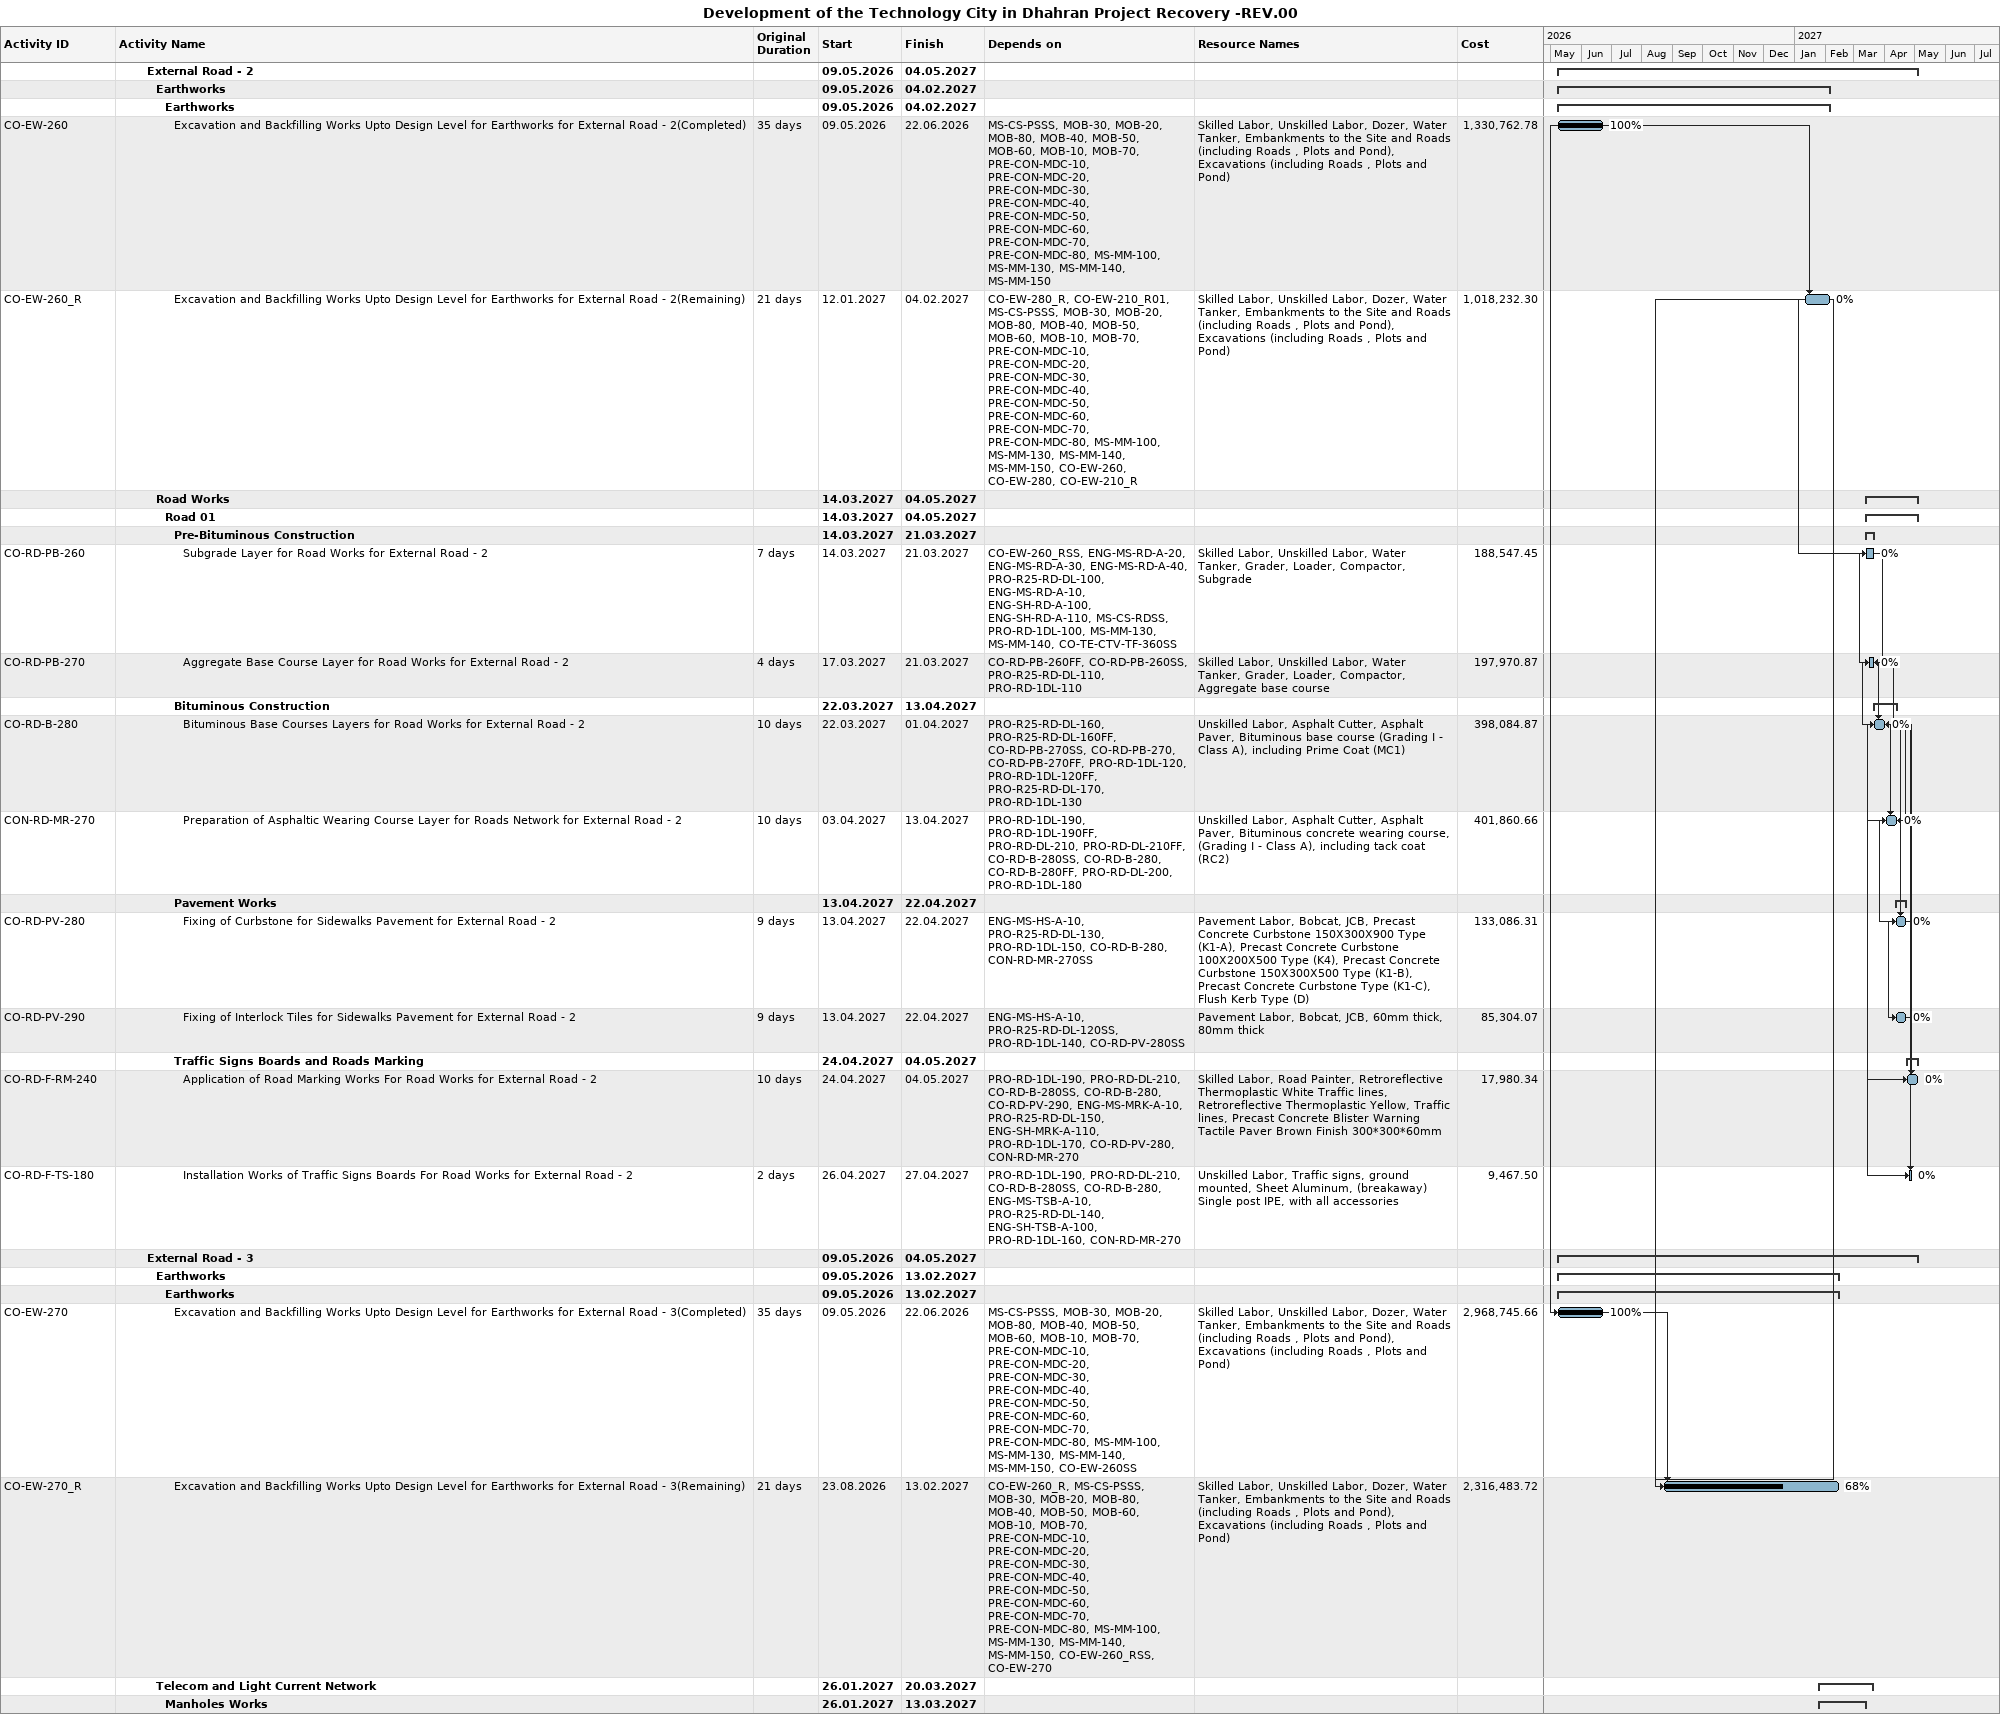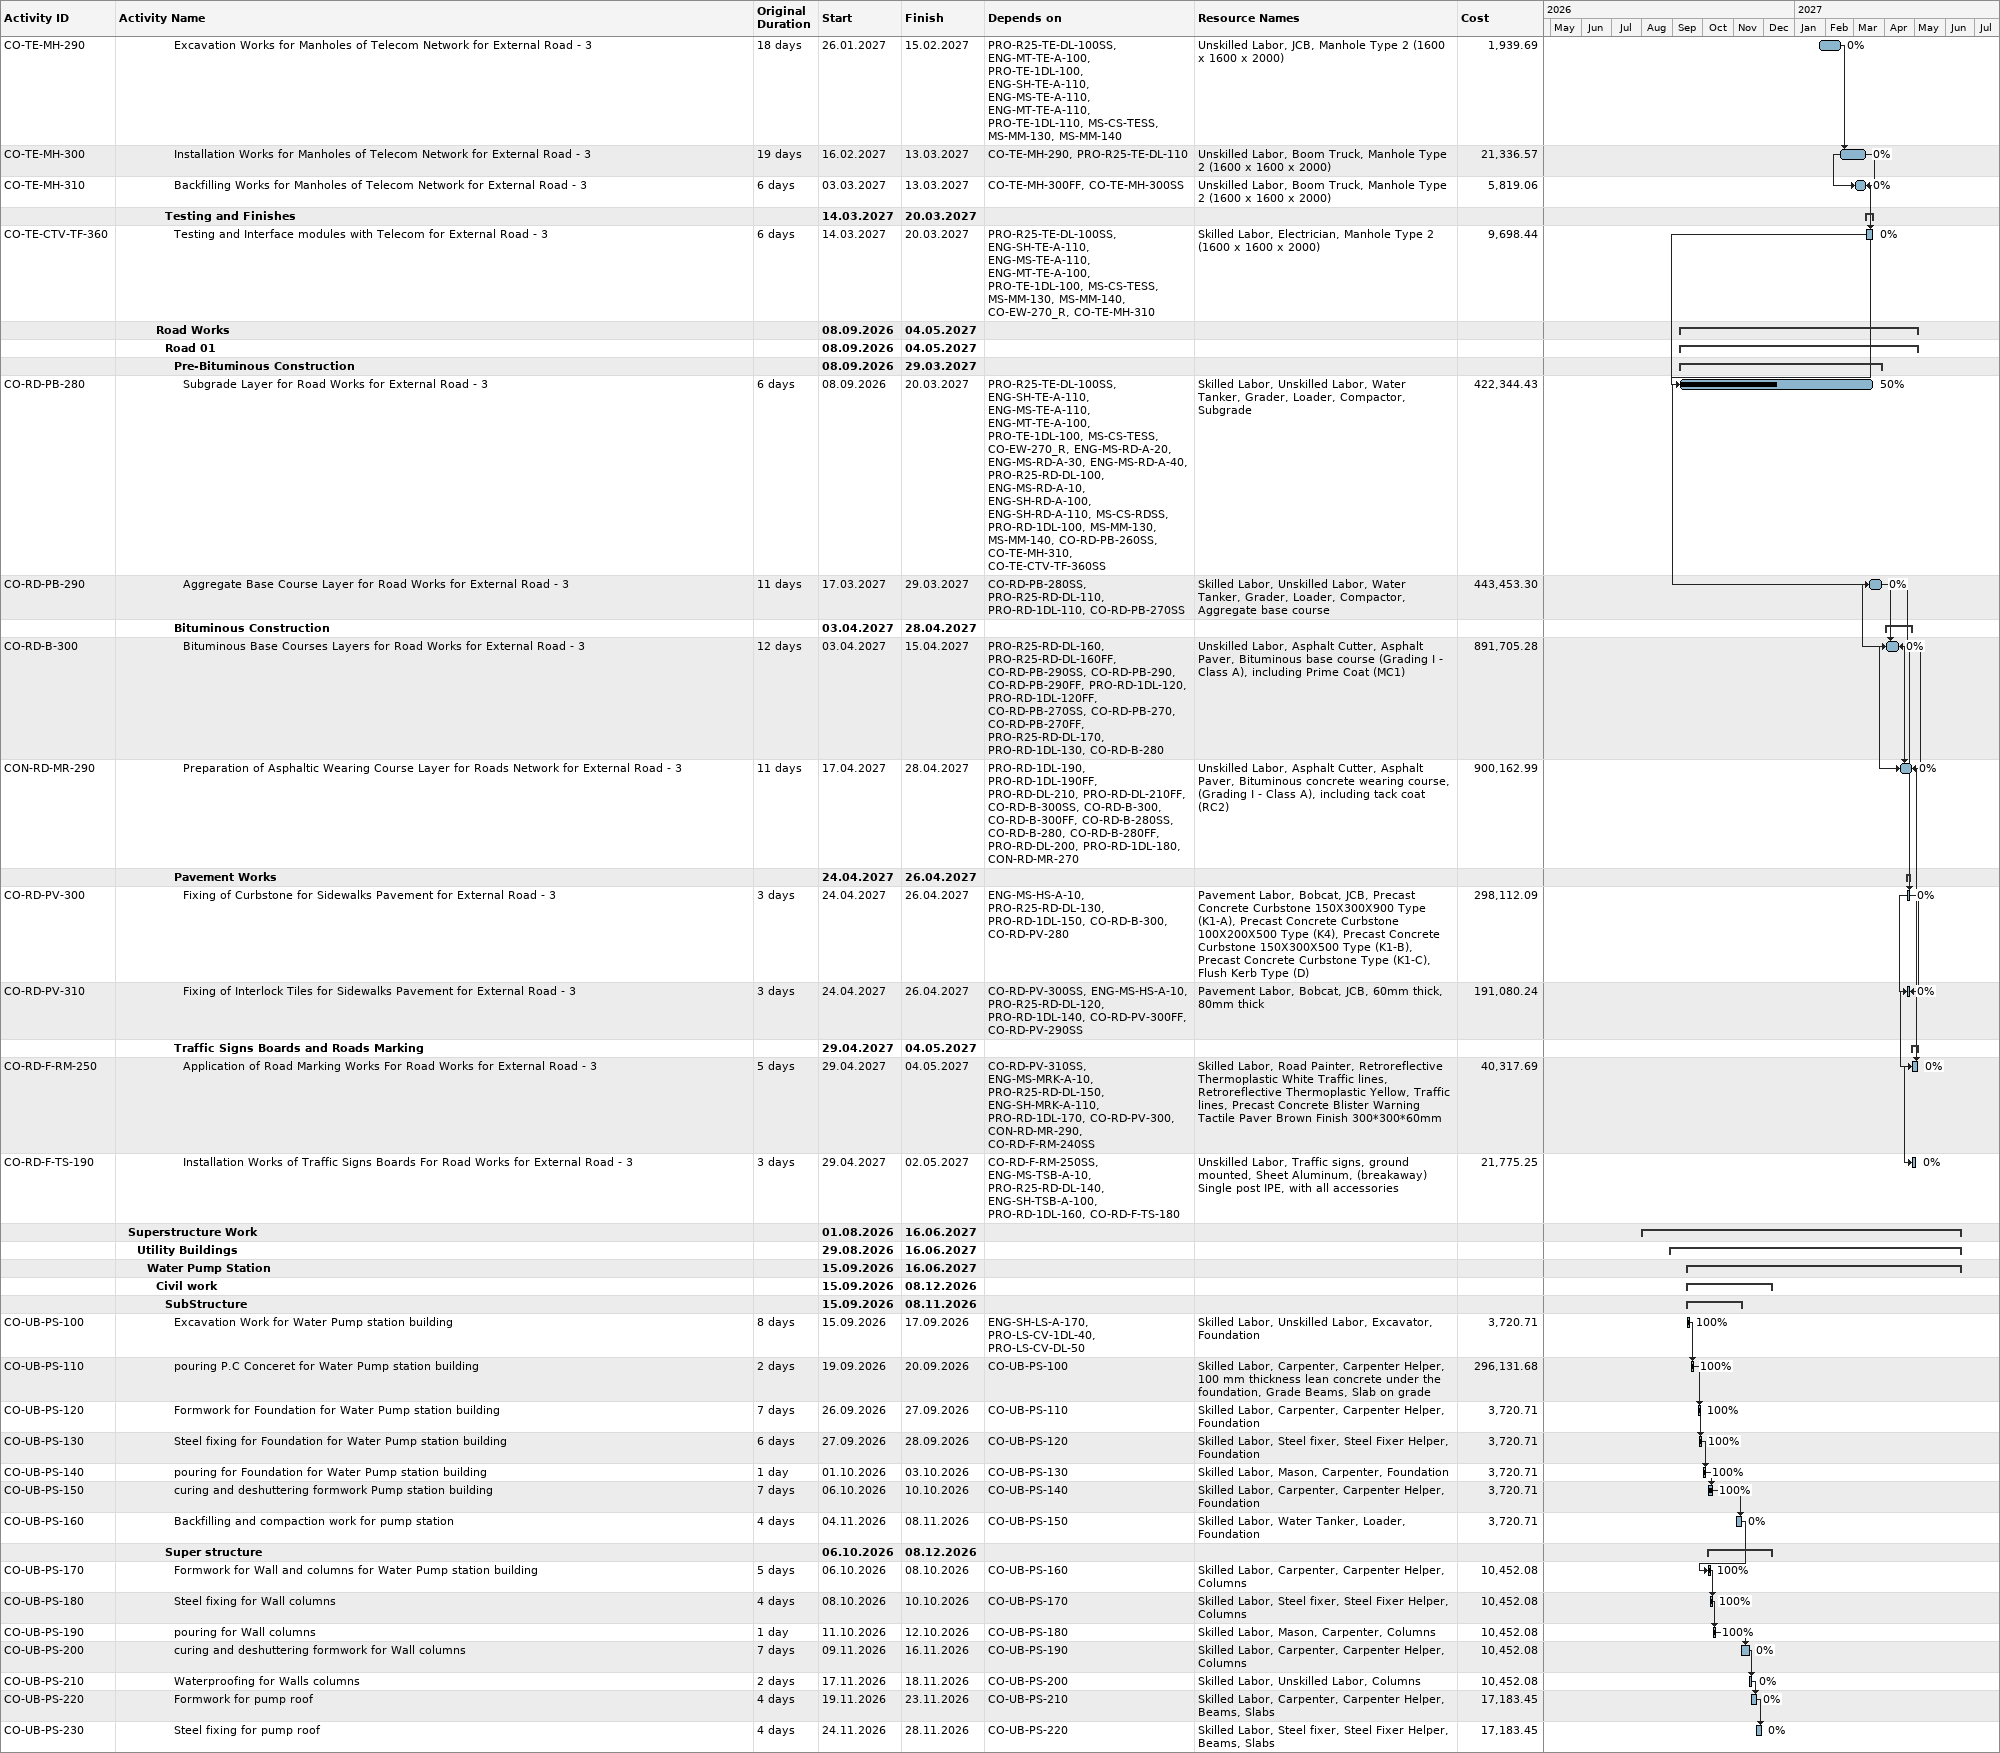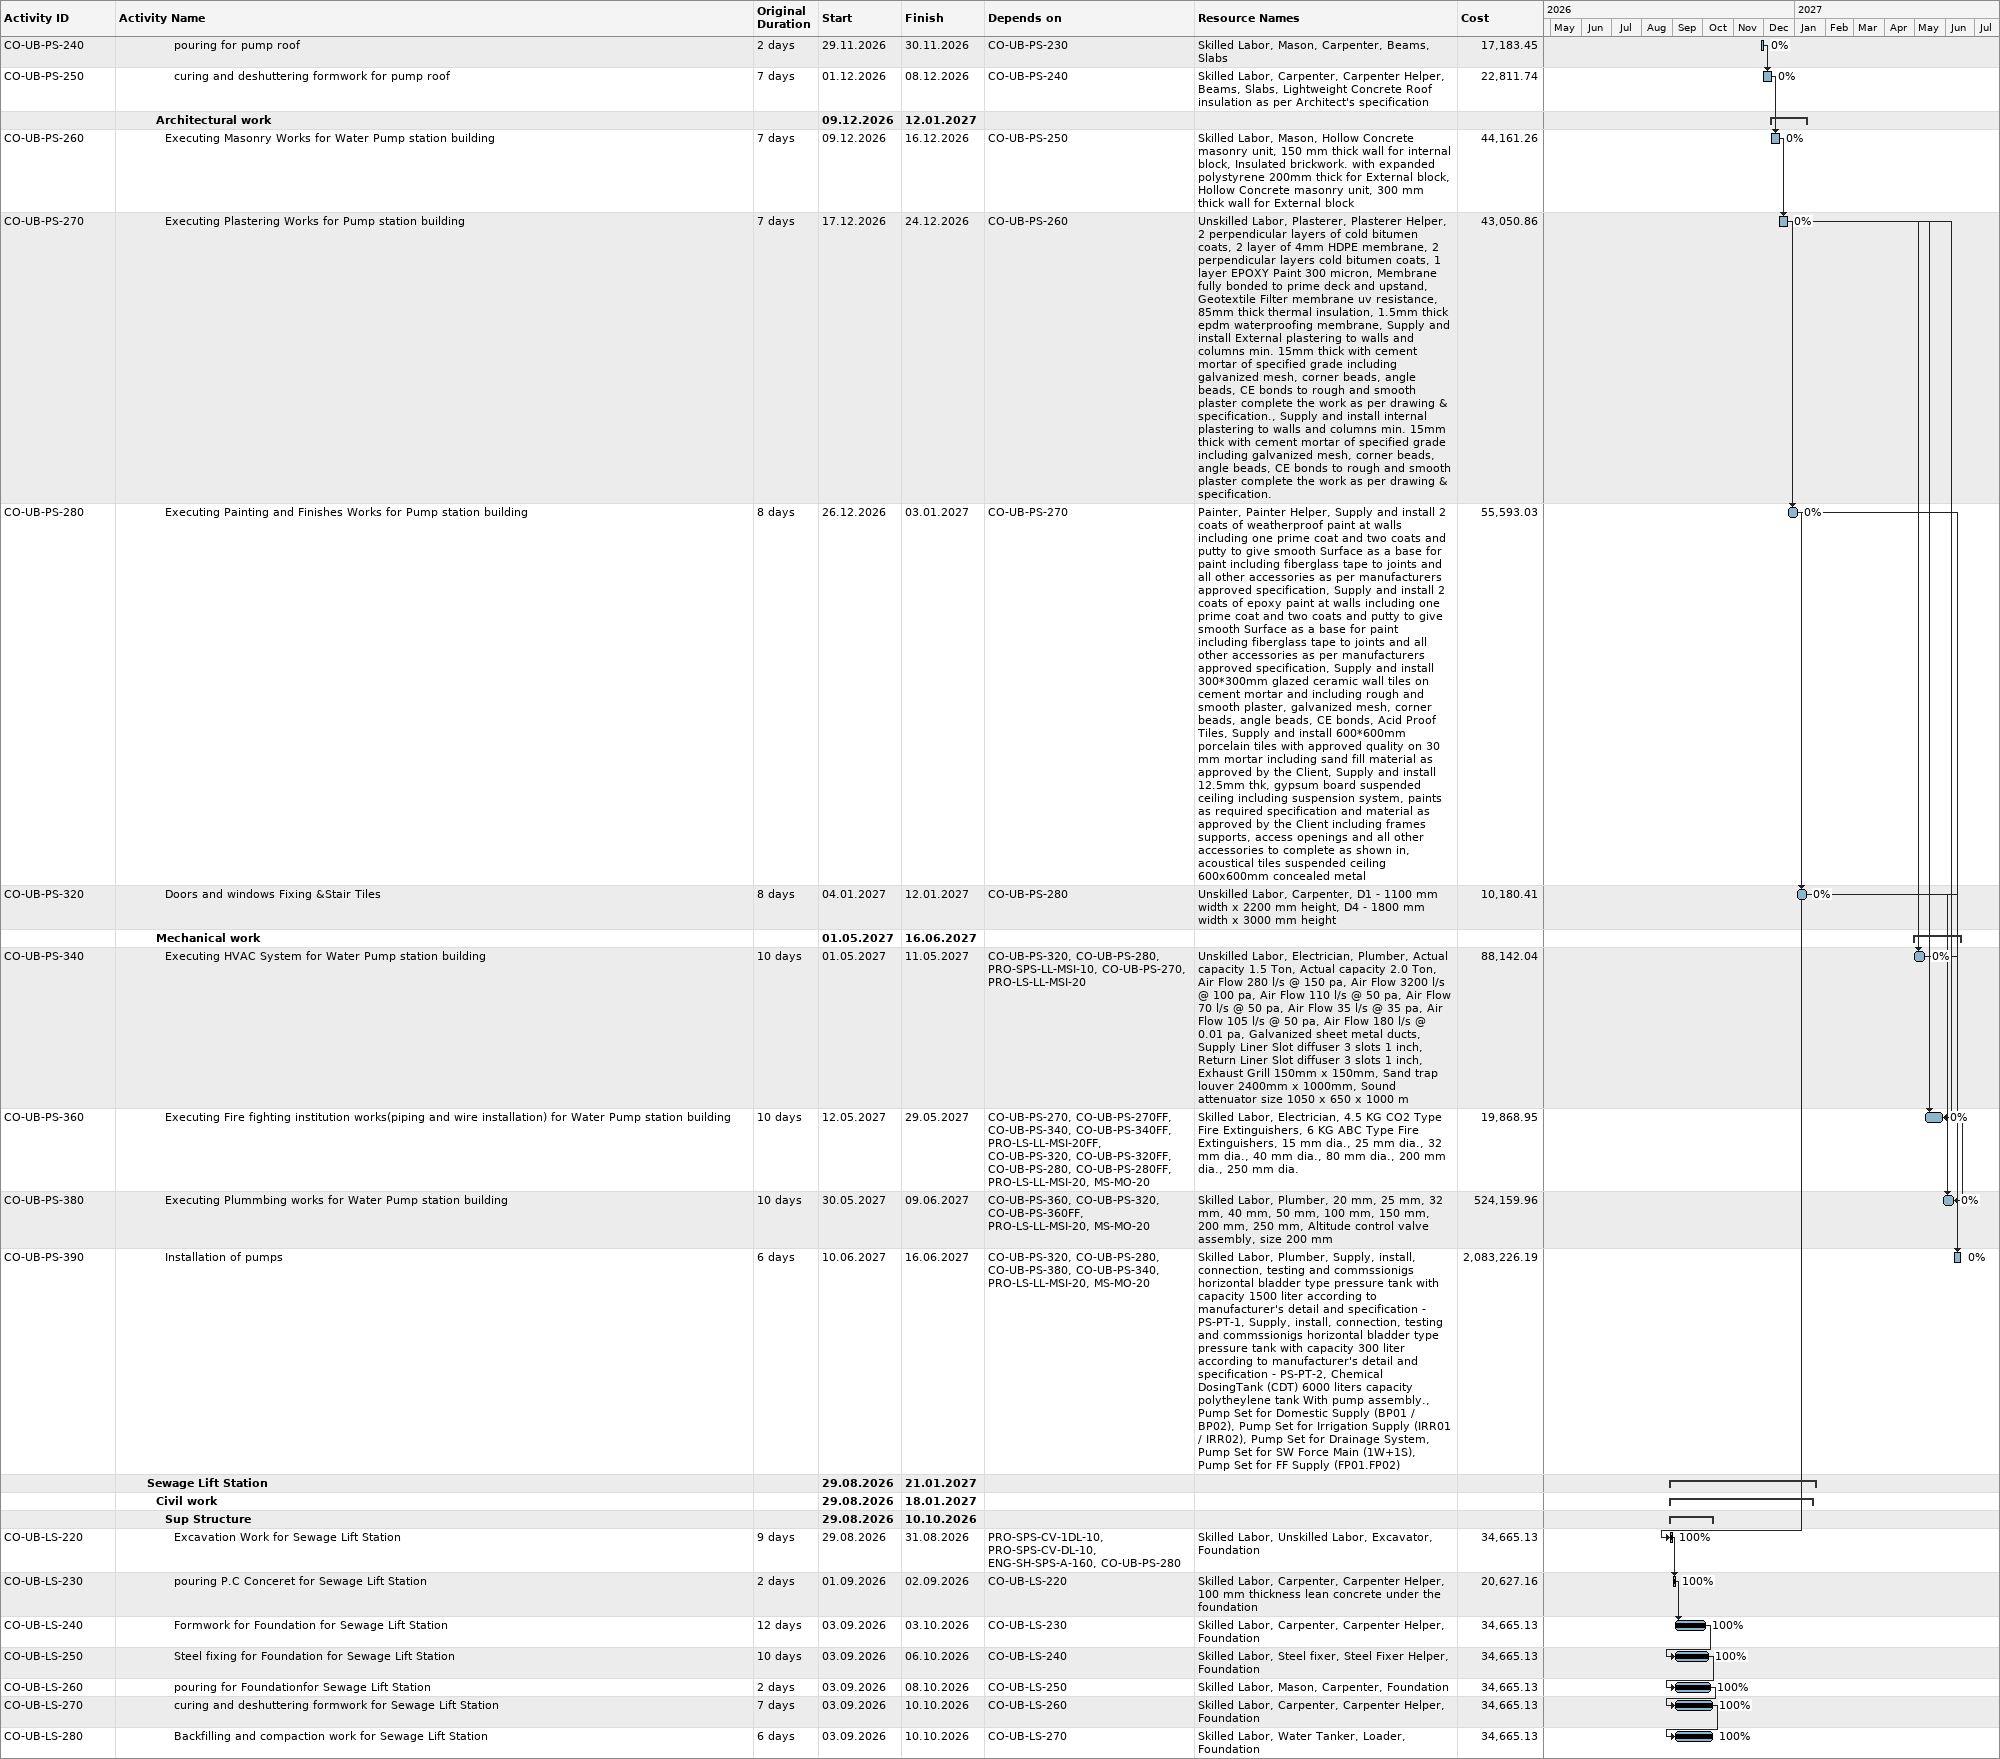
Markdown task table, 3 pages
Development of the Technology City in Dhahran Project Recovery -REV.00

| ID | Level | Task | Original duration | Start | Finish | Predecessors | Resources | % complete | Cost |
|---|---|---|---|---|---|---|---|---|---|
|  | 4 | **External Road - 2** |  | 2026-05-09 | 2027-05-04 |  |  |  |  |
|  | 5 | **Earthworks** |  | 2026-05-09 | 2027-02-04 |  |  |  |  |
|  | 6 | **Earthworks** |  | 2026-05-09 | 2027-02-04 |  |  |  |  |
| CO-EW-260 | 7 | Excavation and Backfilling Works Upto Design Level for Earthworks for External Road - 2(Completed) | 35d | 2026-05-09 | 2026-06-22 | MS-CS-PSSS, MOB-30, MOB-20, MOB-80, MOB-40, MOB-50, MOB-60, MOB-10, MOB-70, PRE-CON-MDC-10, PRE-CON-MDC-20, PRE-CON-MDC-30, PRE-CON-MDC-40, PRE-CON-MDC-50, PRE-CON-MDC-60, PRE-CON-MDC-70, PRE-CON-MDC-80, MS-MM-100, MS-MM-130, MS-MM-140, MS-MM-150 | Skilled Labor, Unskilled Labor, Dozer, Water Tanker, Embankments to the Site and Roads (including Roads , Plots and Pond), Excavations (including Roads , Plots and Pond) | 100 | 1330762.78 |
| CO-EW-260_R | 7 | Excavation and Backfilling Works Upto Design Level for Earthworks for External Road - 2(Remaining) | 21d | 2027-01-12 | 2027-02-04 | CO-EW-280_R, CO-EW-210_R01, MS-CS-PSSS, MOB-30, MOB-20, MOB-80, MOB-40, MOB-50, MOB-60, MOB-10, MOB-70, PRE-CON-MDC-10, PRE-CON-MDC-20, PRE-CON-MDC-30, PRE-CON-MDC-40, PRE-CON-MDC-50, PRE-CON-MDC-60, PRE-CON-MDC-70, PRE-CON-MDC-80, MS-MM-100, MS-MM-130, MS-MM-140, MS-MM-150, CO-EW-260, CO-EW-280, CO-EW-210_R | Skilled Labor, Unskilled Labor, Dozer, Water Tanker, Embankments to the Site and Roads (including Roads , Plots and Pond), Excavations (including Roads , Plots and Pond) | 0 | 1018232.30 |
|  | 5 | **Road Works** |  | 2027-03-14 | 2027-05-04 |  |  |  |  |
|  | 6 | **Road 01** |  | 2027-03-14 | 2027-05-04 |  |  |  |  |
|  | 7 | **Pre-Bituminous Construction** |  | 2027-03-14 | 2027-03-21 |  |  |  |  |
| CO-RD-PB-260 | 8 | Subgrade Layer for Road Works for External Road - 2 | 7d | 2027-03-14 | 2027-03-21 | CO-EW-260_RSS, ENG-MS-RD-A-20, ENG-MS-RD-A-30, ENG-MS-RD-A-40, PRO-R25-RD-DL-100, ENG-MS-RD-A-10, ENG-SH-RD-A-100, ENG-SH-RD-A-110, MS-CS-RDSS, PRO-RD-1DL-100, MS-MM-130, MS-MM-140, CO-TE-CTV-TF-360SS | Skilled Labor, Unskilled Labor, Water Tanker, Grader, Loader, Compactor, Subgrade | 0 | 188547.45 |
| CO-RD-PB-270 | 8 | Aggregate Base Course Layer for Road Works for External Road - 2 | 4d | 2027-03-17 | 2027-03-21 | CO-RD-PB-260FF, CO-RD-PB-260SS, PRO-R25-RD-DL-110, PRO-RD-1DL-110 | Skilled Labor, Unskilled Labor, Water Tanker, Grader, Loader, Compactor, Aggregate base course | 0 | 197970.87 |
|  | 7 | **Bituminous Construction** |  | 2027-03-22 | 2027-04-13 |  |  |  |  |
| CO-RD-B-280 | 8 | Bituminous Base Courses Layers for Road Works for External Road - 2 | 10d | 2027-03-22 | 2027-04-01 | PRO-R25-RD-DL-160, PRO-R25-RD-DL-160FF, CO-RD-PB-270SS, CO-RD-PB-270, CO-RD-PB-270FF, PRO-RD-1DL-120, PRO-RD-1DL-120FF, PRO-R25-RD-DL-170, PRO-RD-1DL-130 | Unskilled Labor, Asphalt Cutter, Asphalt Paver, Bituminous base course (Grading I - Class A), including Prime Coat (MC1) | 0 | 398084.87 |
| CON-RD-MR-270 | 8 | Preparation of Asphaltic Wearing Course Layer for Roads Network for External Road - 2 | 10d | 2027-04-03 | 2027-04-13 | PRO-RD-1DL-190, PRO-RD-1DL-190FF, PRO-RD-DL-210, PRO-RD-DL-210FF, CO-RD-B-280SS, CO-RD-B-280, CO-RD-B-280FF, PRO-RD-DL-200, PRO-RD-1DL-180 | Unskilled Labor, Asphalt Cutter, Asphalt Paver, Bituminous concrete wearing course, (Grading I - Class A), including tack coat (RC2) | 0 | 401860.66 |
|  | 7 | **Pavement Works** |  | 2027-04-13 | 2027-04-22 |  |  |  |  |
| CO-RD-PV-280 | 8 | Fixing of Curbstone for Sidewalks Pavement for External Road - 2 | 9d | 2027-04-13 | 2027-04-22 | ENG-MS-HS-A-10, PRO-R25-RD-DL-130, PRO-RD-1DL-150, CO-RD-B-280, CON-RD-MR-270SS | Pavement Labor, Bobcat, JCB, Precast Concrete Curbstone 150X300X900 Type (K1-A), Precast Concrete Curbstone 100X200X500 Type (K4), Precast Concrete Curbstone 150X300X500 Type (K1-B), Precast Concrete Curbstone Type (K1-C), Flush Kerb Type (D) | 0 | 133086.31 |
| CO-RD-PV-290 | 8 | Fixing of Interlock Tiles for Sidewalks Pavement for External Road - 2 | 9d | 2027-04-13 | 2027-04-22 | ENG-MS-HS-A-10, PRO-R25-RD-DL-120SS, PRO-RD-1DL-140, CO-RD-PV-280SS | Pavement Labor, Bobcat, JCB, 60mm thick, 80mm thick | 0 | 85304.07 |
|  | 7 | **Traffic Signs Boards and Roads Marking** |  | 2027-04-24 | 2027-05-04 |  |  |  |  |
| CO-RD-F-RM-240 | 8 | Application of Road Marking Works For Road Works for External Road - 2 | 10d | 2027-04-24 | 2027-05-04 | PRO-RD-1DL-190, PRO-RD-DL-210, CO-RD-B-280SS, CO-RD-B-280, CO-RD-PV-290, ENG-MS-MRK-A-10, PRO-R25-RD-DL-150, ENG-SH-MRK-A-110, PRO-RD-1DL-170, CO-RD-PV-280, CON-RD-MR-270 | Skilled Labor, Road Painter, Retroreflective Thermoplastic White Traffic lines, Retroreflective Thermoplastic Yellow, Traffic lines, Precast Concrete Blister Warning Tactile Paver Brown Finish 300*300*60mm | 0 | 17980.34 |
| CO-RD-F-TS-180 | 8 | Installation Works of Traffic Signs Boards For Road Works for External Road - 2 | 2d | 2027-04-26 | 2027-04-27 | PRO-RD-1DL-190, PRO-RD-DL-210, CO-RD-B-280SS, CO-RD-B-280, ENG-MS-TSB-A-10, PRO-R25-RD-DL-140, ENG-SH-TSB-A-100, PRO-RD-1DL-160, CON-RD-MR-270 | Unskilled Labor, Traffic signs, ground mounted, Sheet Aluminum, (breakaway) Single post IPE, with all accessories | 0 | 9467.50 |
|  | 4 | **External Road - 3** |  | 2026-05-09 | 2027-05-04 |  |  |  |  |
|  | 5 | **Earthworks** |  | 2026-05-09 | 2027-02-13 |  |  |  |  |
|  | 6 | **Earthworks** |  | 2026-05-09 | 2027-02-13 |  |  |  |  |
| CO-EW-270 | 7 | Excavation and Backfilling Works Upto Design Level for Earthworks for External Road - 3(Completed) | 35d | 2026-05-09 | 2026-06-22 | MS-CS-PSSS, MOB-30, MOB-20, MOB-80, MOB-40, MOB-50, MOB-60, MOB-10, MOB-70, PRE-CON-MDC-10, PRE-CON-MDC-20, PRE-CON-MDC-30, PRE-CON-MDC-40, PRE-CON-MDC-50, PRE-CON-MDC-60, PRE-CON-MDC-70, PRE-CON-MDC-80, MS-MM-100, MS-MM-130, MS-MM-140, MS-MM-150, CO-EW-260SS | Skilled Labor, Unskilled Labor, Dozer, Water Tanker, Embankments to the Site and Roads (including Roads , Plots and Pond), Excavations (including Roads , Plots and Pond) | 100 | 2968745.66 |
| CO-EW-270_R | 7 | Excavation and Backfilling Works Upto Design Level for Earthworks for External Road - 3(Remaining) | 21d | 2026-08-23 | 2027-02-13 | CO-EW-260_R, MS-CS-PSSS, MOB-30, MOB-20, MOB-80, MOB-40, MOB-50, MOB-60, MOB-10, MOB-70, PRE-CON-MDC-10, PRE-CON-MDC-20, PRE-CON-MDC-30, PRE-CON-MDC-40, PRE-CON-MDC-50, PRE-CON-MDC-60, PRE-CON-MDC-70, PRE-CON-MDC-80, MS-MM-100, MS-MM-130, MS-MM-140, MS-MM-150, CO-EW-260_RSS, CO-EW-270 | Skilled Labor, Unskilled Labor, Dozer, Water Tanker, Embankments to the Site and Roads (including Roads , Plots and Pond), Excavations (including Roads , Plots and Pond) | 68 | 2316483.72 |
|  | 5 | **Telecom and Light Current Network** |  | 2027-01-26 | 2027-03-20 |  |  |  |  |
|  | 6 | **Manholes Works** |  | 2027-01-26 | 2027-03-13 |  |  |  |  |
| CO-TE-MH-290 | 7 | Excavation Works for Manholes of Telecom Network for External Road - 3 | 18d | 2027-01-26 | 2027-02-15 | PRO-R25-TE-DL-100SS, ENG-MT-TE-A-100, PRO-TE-1DL-100, ENG-SH-TE-A-110, ENG-MS-TE-A-110, ENG-MT-TE-A-110, PRO-TE-1DL-110, MS-CS-TESS, MS-MM-130, MS-MM-140 | Unskilled Labor, JCB, Manhole Type 2 (1600 x 1600 x 2000) | 0 | 1939.69 |
| CO-TE-MH-300 | 7 | Installation Works for Manholes of Telecom Network for External Road - 3 | 19d | 2027-02-16 | 2027-03-13 | CO-TE-MH-290, PRO-R25-TE-DL-110 | Unskilled Labor, Boom Truck, Manhole Type 2 (1600 x 1600 x 2000) | 0 | 21336.57 |
| CO-TE-MH-310 | 7 | Backfilling Works for Manholes of Telecom Network for External Road - 3 | 6d | 2027-03-03 | 2027-03-13 | CO-TE-MH-300FF, CO-TE-MH-300SS | Unskilled Labor, Boom Truck, Manhole Type 2 (1600 x 1600 x 2000) | 0 | 5819.06 |
|  | 6 | **Testing and Finishes** |  | 2027-03-14 | 2027-03-20 |  |  |  |  |
| CO-TE-CTV-TF-360 | 7 | Testing and Interface modules with Telecom for External Road - 3 | 6d | 2027-03-14 | 2027-03-20 | PRO-R25-TE-DL-100SS, ENG-SH-TE-A-110, ENG-MS-TE-A-110, ENG-MT-TE-A-100, PRO-TE-1DL-100, MS-CS-TESS, MS-MM-130, MS-MM-140, CO-EW-270_R, CO-TE-MH-310 | Skilled Labor, Electrician, Manhole Type 2 (1600 x 1600 x 2000) | 0 | 9698.44 |
|  | 5 | **Road Works** |  | 2026-09-08 | 2027-05-04 |  |  |  |  |
|  | 6 | **Road 01** |  | 2026-09-08 | 2027-05-04 |  |  |  |  |
|  | 7 | **Pre-Bituminous Construction** |  | 2026-09-08 | 2027-03-29 |  |  |  |  |
| CO-RD-PB-280 | 8 | Subgrade Layer for Road Works for External Road - 3 | 6d | 2026-09-08 | 2027-03-20 | PRO-R25-TE-DL-100SS, ENG-SH-TE-A-110, ENG-MS-TE-A-110, ENG-MT-TE-A-100, PRO-TE-1DL-100, MS-CS-TESS, CO-EW-270_R, ENG-MS-RD-A-20, ENG-MS-RD-A-30, ENG-MS-RD-A-40, PRO-R25-RD-DL-100, ENG-MS-RD-A-10, ENG-SH-RD-A-100, ENG-SH-RD-A-110, MS-CS-RDSS, PRO-RD-1DL-100, MS-MM-130, MS-MM-140, CO-RD-PB-260SS, CO-TE-MH-310, CO-TE-CTV-TF-360SS | Skilled Labor, Unskilled Labor, Water Tanker, Grader, Loader, Compactor, Subgrade | 50 | 422344.43 |
| CO-RD-PB-290 | 8 | Aggregate Base Course Layer for Road Works for External Road - 3 | 11d | 2027-03-17 | 2027-03-29 | CO-RD-PB-280SS, PRO-R25-RD-DL-110, PRO-RD-1DL-110, CO-RD-PB-270SS | Skilled Labor, Unskilled Labor, Water Tanker, Grader, Loader, Compactor, Aggregate base course | 0 | 443453.30 |
|  | 7 | **Bituminous Construction** |  | 2027-04-03 | 2027-04-28 |  |  |  |  |
| CO-RD-B-300 | 8 | Bituminous Base Courses Layers for Road Works for External Road - 3 | 12d | 2027-04-03 | 2027-04-15 | PRO-R25-RD-DL-160, PRO-R25-RD-DL-160FF, CO-RD-PB-290SS, CO-RD-PB-290, CO-RD-PB-290FF, PRO-RD-1DL-120, PRO-RD-1DL-120FF, CO-RD-PB-270SS, CO-RD-PB-270, CO-RD-PB-270FF, PRO-R25-RD-DL-170, PRO-RD-1DL-130, CO-RD-B-280 | Unskilled Labor, Asphalt Cutter, Asphalt Paver, Bituminous base course (Grading I - Class A), including Prime Coat (MC1) | 0 | 891705.28 |
| CON-RD-MR-290 | 8 | Preparation of Asphaltic Wearing Course Layer for Roads Network for External Road - 3 | 11d | 2027-04-17 | 2027-04-28 | PRO-RD-1DL-190, PRO-RD-1DL-190FF, PRO-RD-DL-210, PRO-RD-DL-210FF, CO-RD-B-300SS, CO-RD-B-300, CO-RD-B-300FF, CO-RD-B-280SS, CO-RD-B-280, CO-RD-B-280FF, PRO-RD-DL-200, PRO-RD-1DL-180, CON-RD-MR-270 | Unskilled Labor, Asphalt Cutter, Asphalt Paver, Bituminous concrete wearing course, (Grading I - Class A), including tack coat (RC2) | 0 | 900162.99 |
|  | 7 | **Pavement Works** |  | 2027-04-24 | 2027-04-26 |  |  |  |  |
| CO-RD-PV-300 | 8 | Fixing of Curbstone for Sidewalks Pavement for External Road - 3 | 3d | 2027-04-24 | 2027-04-26 | ENG-MS-HS-A-10, PRO-R25-RD-DL-130, PRO-RD-1DL-150, CO-RD-B-300, CO-RD-PV-280 | Pavement Labor, Bobcat, JCB, Precast Concrete Curbstone 150X300X900 Type (K1-A), Precast Concrete Curbstone 100X200X500 Type (K4), Precast Concrete Curbstone 150X300X500 Type (K1-B), Precast Concrete Curbstone Type (K1-C), Flush Kerb Type (D) | 0 | 298112.09 |
| CO-RD-PV-310 | 8 | Fixing of Interlock Tiles for Sidewalks Pavement for External Road - 3 | 3d | 2027-04-24 | 2027-04-26 | CO-RD-PV-300SS, ENG-MS-HS-A-10, PRO-R25-RD-DL-120, PRO-RD-1DL-140, CO-RD-PV-300FF, CO-RD-PV-290SS | Pavement Labor, Bobcat, JCB, 60mm thick, 80mm thick | 0 | 191080.24 |
|  | 7 | **Traffic Signs Boards and Roads Marking** |  | 2027-04-29 | 2027-05-04 |  |  |  |  |
| CO-RD-F-RM-250 | 8 | Application of Road Marking Works For Road Works for External Road - 3 | 5d | 2027-04-29 | 2027-05-04 | CO-RD-PV-310SS, ENG-MS-MRK-A-10, PRO-R25-RD-DL-150, ENG-SH-MRK-A-110, PRO-RD-1DL-170, CO-RD-PV-300, CON-RD-MR-290, CO-RD-F-RM-240SS | Skilled Labor, Road Painter, Retroreflective Thermoplastic White Traffic lines, Retroreflective Thermoplastic Yellow, Traffic lines, Precast Concrete Blister Warning Tactile Paver Brown Finish 300*300*60mm | 0 | 40317.69 |
| CO-RD-F-TS-190 | 8 | Installation Works of Traffic Signs Boards For Road Works for External Road - 3 | 3d | 2027-04-29 | 2027-05-02 | CO-RD-F-RM-250SS, ENG-MS-TSB-A-10, PRO-R25-RD-DL-140, ENG-SH-TSB-A-100, PRO-RD-1DL-160, CO-RD-F-TS-180 | Unskilled Labor, Traffic signs, ground mounted, Sheet Aluminum, (breakaway) Single post IPE, with all accessories | 0 | 21775.25 |
|  | 2 | **Superstructure Work** |  | 2026-08-01 | 2027-06-16 |  |  |  |  |
|  | 3 | **Utility Buildings** |  | 2026-08-29 | 2027-06-16 |  |  |  |  |
|  | 4 | **Water Pump Station** |  | 2026-09-15 | 2027-06-16 |  |  |  |  |
|  | 5 | **Civil work** |  | 2026-09-15 | 2026-12-08 |  |  |  |  |
|  | 6 | **SubStructure** |  | 2026-09-15 | 2026-11-08 |  |  |  |  |
| CO-UB-PS-100 | 7 | Excavation Work for Water Pump station building | 8d | 2026-09-15 | 2026-09-17 | ENG-SH-LS-A-170, PRO-LS-CV-1DL-40, PRO-LS-CV-DL-50 | Skilled Labor, Unskilled Labor, Excavator, Foundation | 100 | 3720.71 |
| CO-UB-PS-110 | 7 | pouring P.C Conceret for Water Pump station building | 2d | 2026-09-19 | 2026-09-20 | CO-UB-PS-100 | Skilled Labor, Carpenter, Carpenter Helper, 100 mm thickness lean concrete under the foundation, Grade Beams, Slab on grade | 100 | 296131.68 |
| CO-UB-PS-120 | 7 | Formwork for Foundation for Water Pump station building | 7d | 2026-09-26 | 2026-09-27 | CO-UB-PS-110 | Skilled Labor, Carpenter, Carpenter Helper, Foundation | 100 | 3720.71 |
| CO-UB-PS-130 | 7 | Steel fixing for Foundation for Water Pump station building | 6d | 2026-09-27 | 2026-09-28 | CO-UB-PS-120 | Skilled Labor, Steel fixer, Steel Fixer Helper, Foundation | 100 | 3720.71 |
| CO-UB-PS-140 | 7 | pouring for Foundation for Water Pump station building | 1d | 2026-10-01 | 2026-10-03 | CO-UB-PS-130 | Skilled Labor, Mason, Carpenter, Foundation | 100 | 3720.71 |
| CO-UB-PS-150 | 7 | curing and deshuttering formwork Pump station building | 7d | 2026-10-06 | 2026-10-10 | CO-UB-PS-140 | Skilled Labor, Carpenter, Carpenter Helper, Foundation | 100 | 3720.71 |
| CO-UB-PS-160 | 7 | Backfilling and compaction work for pump station | 4d | 2026-11-04 | 2026-11-08 | CO-UB-PS-150 | Skilled Labor, Water Tanker, Loader, Foundation | 0 | 3720.71 |
|  | 6 | **Super structure** |  | 2026-10-06 | 2026-12-08 |  |  |  |  |
| CO-UB-PS-170 | 7 | Formwork for Wall and columns for Water Pump station building | 5d | 2026-10-06 | 2026-10-08 | CO-UB-PS-160 | Skilled Labor, Carpenter, Carpenter Helper, Columns | 100 | 10452.08 |
| CO-UB-PS-180 | 7 | Steel fixing for Wall columns | 4d | 2026-10-08 | 2026-10-10 | CO-UB-PS-170 | Skilled Labor, Steel fixer, Steel Fixer Helper, Columns | 100 | 10452.08 |
| CO-UB-PS-190 | 7 | pouring for Wall columns | 1d | 2026-10-11 | 2026-10-12 | CO-UB-PS-180 | Skilled Labor, Mason, Carpenter, Columns | 100 | 10452.08 |
| CO-UB-PS-200 | 7 | curing and deshuttering formwork for Wall columns | 7d | 2026-11-09 | 2026-11-16 | CO-UB-PS-190 | Skilled Labor, Carpenter, Carpenter Helper, Columns | 0 | 10452.08 |
| CO-UB-PS-210 | 7 | Waterproofing for Walls columns | 2d | 2026-11-17 | 2026-11-18 | CO-UB-PS-200 | Skilled Labor, Unskilled Labor, Columns | 0 | 10452.08 |
| CO-UB-PS-220 | 7 | Formwork for pump roof | 4d | 2026-11-19 | 2026-11-23 | CO-UB-PS-210 | Skilled Labor, Carpenter, Carpenter Helper, Beams, Slabs | 0 | 17183.45 |
| CO-UB-PS-230 | 7 | Steel fixing for pump roof | 4d | 2026-11-24 | 2026-11-28 | CO-UB-PS-220 | Skilled Labor, Steel fixer, Steel Fixer Helper, Beams, Slabs | 0 | 17183.45 |
| CO-UB-PS-240 | 7 | pouring for pump roof | 2d | 2026-11-29 | 2026-11-30 | CO-UB-PS-230 | Skilled Labor, Mason, Carpenter, Beams, Slabs | 0 | 17183.45 |
| CO-UB-PS-250 | 7 | curing and deshuttering formwork for pump roof | 7d | 2026-12-01 | 2026-12-08 | CO-UB-PS-240 | Skilled Labor, Carpenter, Carpenter Helper, Beams, Slabs, Lightweight Concrete Roof insulation as per Architect's specification | 0 | 22811.74 |
|  | 5 | **Architectural work** |  | 2026-12-09 | 2027-01-12 |  |  |  |  |
| CO-UB-PS-260 | 6 | Executing Masonry Works for Water Pump station building | 7d | 2026-12-09 | 2026-12-16 | CO-UB-PS-250 | Skilled Labor, Mason, Hollow Concrete masonry unit, 150 mm thick wall for internal block, Insulated brickwork. with expanded polystyrene 200mm thick for External block, Hollow Concrete masonry unit, 300 mm thick wall for External block | 0 | 44161.26 |
| CO-UB-PS-270 | 6 | Executing Plastering Works for Pump station building | 7d | 2026-12-17 | 2026-12-24 | CO-UB-PS-260 | Unskilled Labor, Plasterer, Plasterer Helper, 2 perpendicular layers of cold bitumen coats, 2 layer of 4mm HDPE membrane, 2 perpendicular layers cold bitumen coats, 1 layer EPOXY Paint 300 micron, Membrane fully bonded to prime deck and upstand, Geotextile Filter membrane uv resistance, 85mm thick thermal insulation, 1.5mm thick epdm waterproofing membrane, Supply and install External plastering to walls and columns min. 15mm thick with cement mortar of specified grade including galvanized mesh, corner beads, angle beads, CE bonds to rough and smooth plaster complete the work as per drawing & specification., Supply and install internal plastering to walls and columns min. 15mm thick with cement mortar of specified grade including galvanized mesh, corner beads, angle beads, CE bonds to rough and smooth plaster complete the work as per drawing & specification. | 0 | 43050.86 |
| CO-UB-PS-280 | 6 | Executing Painting and Finishes Works for Pump station building | 8d | 2026-12-26 | 2027-01-03 | CO-UB-PS-270 | Painter, Painter Helper, Supply and install 2 coats of weatherproof paint at walls including one prime coat and two coats and putty to give smooth Surface as a base for paint including fiberglass tape to joints and all other accessories as per manufacturers approved specification, Supply and install 2 coats of epoxy paint at walls including one prime coat and two coats and putty to give smooth Surface as a base for paint including fiberglass tape to joints and all other accessories as per manufacturers approved specification, Supply and install 300*300mm glazed ceramic wall tiles on cement mortar and including rough and smooth plaster, galvanized mesh, corner beads, angle beads, CE bonds, Acid Proof Tiles, Supply and install 600*600mm porcelain tiles with approved quality on 30 mm mortar including sand fill material as approved by the Client, Supply and install 12.5mm thk, gypsum board suspended ceiling including suspension system, paints as required specification and material as approved by the Client including frames supports, access openings and all other accessories to complete as shown in, acoustical tiles suspended ceiling 600x600mm concealed metal | 0 | 55593.03 |
| CO-UB-PS-320 | 6 | Doors and windows Fixing &Stair Tiles | 8d | 2027-01-04 | 2027-01-12 | CO-UB-PS-280 | Unskilled Labor, Carpenter, D1 - 1100 mm width x 2200 mm height, D4 - 1800 mm width x 3000 mm height | 0 | 10180.41 |
|  | 5 | **Mechanical work** |  | 2027-05-01 | 2027-06-16 |  |  |  |  |
| CO-UB-PS-340 | 6 | Executing HVAC System for Water Pump station building | 10d | 2027-05-01 | 2027-05-11 | CO-UB-PS-320, CO-UB-PS-280, PRO-SPS-LL-MSI-10, CO-UB-PS-270, PRO-LS-LL-MSI-20 | Unskilled Labor, Electrician, Plumber, Actual capacity 1.5 Ton, Actual capacity 2.0 Ton, Air Flow 280 l/s @ 150 pa, Air Flow 3200 l/s @ 100 pa, Air Flow 110 l/s @ 50 pa, Air Flow 70 l/s @ 50 pa, Air Flow 35 l/s @ 35 pa, Air Flow 105 l/s @ 50 pa, Air Flow 180 l/s @ 0.01 pa, Galvanized sheet metal ducts, Supply Liner Slot diffuser 3 slots 1 inch, Return Liner Slot diffuser 3 slots 1 inch, Exhaust Grill 150mm x 150mm, Sand trap louver 2400mm x 1000mm, Sound attenuator size 1050 x 650 x 1000 m | 0 | 88142.04 |
| CO-UB-PS-360 | 6 | Executing Fire fighting institution works(piping and wire installation) for Water Pump station building | 10d | 2027-05-12 | 2027-05-29 | CO-UB-PS-270, CO-UB-PS-270FF, CO-UB-PS-340, CO-UB-PS-340FF, PRO-LS-LL-MSI-20FF, CO-UB-PS-320, CO-UB-PS-320FF, CO-UB-PS-280, CO-UB-PS-280FF, PRO-LS-LL-MSI-20, MS-MO-20 | Skilled Labor, Electrician, 4.5 KG CO2 Type Fire Extinguishers, 6 KG ABC Type Fire Extinguishers, 15 mm dia., 25 mm dia., 32 mm dia., 40 mm dia., 80 mm dia., 200 mm dia., 250 mm dia. | 0 | 19868.95 |
| CO-UB-PS-380 | 6 | Executing Plummbing works for Water Pump station building | 10d | 2027-05-30 | 2027-06-09 | CO-UB-PS-360, CO-UB-PS-320, CO-UB-PS-360FF, PRO-LS-LL-MSI-20, MS-MO-20 | Skilled Labor, Plumber, 20 mm, 25 mm, 32 mm, 40 mm, 50 mm, 100 mm, 150 mm, 200 mm, 250 mm, Altitude control valve assembly, size 200 mm | 0 | 524159.96 |
| CO-UB-PS-390 | 6 | Installation of pumps | 6d | 2027-06-10 | 2027-06-16 | CO-UB-PS-320, CO-UB-PS-280, CO-UB-PS-380, CO-UB-PS-340, PRO-LS-LL-MSI-20, MS-MO-20 | Skilled Labor, Plumber, Supply, install, connection, testing and commssionigs horizontal bladder type pressure tank with capacity 1500 liter according to manufacturer's detail and specification - PS-PT-1, Supply, install, connection, testing and commssionigs horizontal bladder type pressure tank with capacity 300 liter according to manufacturer's detail and specification - PS-PT-2, Chemical DosingTank (CDT) 6000 liters capacity polytheylene tank With pump assembly., Pump Set for Domestic Supply (BP01 / BP02), Pump Set for Irrigation Supply (IRR01 / IRR02), Pump Set for Drainage System, Pump Set for SW Force Main (1W+1S), Pump Set for FF Supply (FP01.FP02) | 0 | 2083226.19 |
|  | 4 | **Sewage Lift Station** |  | 2026-08-29 | 2027-01-21 |  |  |  |  |
|  | 5 | **Civil work** |  | 2026-08-29 | 2027-01-18 |  |  |  |  |
|  | 6 | **Sup Structure** |  | 2026-08-29 | 2026-10-10 |  |  |  |  |
| CO-UB-LS-220 | 7 | Excavation Work for Sewage Lift Station | 9d | 2026-08-29 | 2026-08-31 | PRO-SPS-CV-1DL-10, PRO-SPS-CV-DL-10, ENG-SH-SPS-A-160, CO-UB-PS-280 | Skilled Labor, Unskilled Labor, Excavator, Foundation | 100 | 34665.13 |
| CO-UB-LS-230 | 7 | pouring P.C Conceret for Sewage Lift Station | 2d | 2026-09-01 | 2026-09-02 | CO-UB-LS-220 | Skilled Labor, Carpenter, Carpenter Helper, 100 mm thickness lean concrete under the foundation | 100 | 20627.16 |
| CO-UB-LS-240 | 7 | Formwork for Foundation for Sewage Lift Station | 12d | 2026-09-03 | 2026-10-03 | CO-UB-LS-230 | Skilled Labor, Carpenter, Carpenter Helper, Foundation | 100 | 34665.13 |
| CO-UB-LS-250 | 7 | Steel fixing for Foundation for Sewage Lift Station | 10d | 2026-09-03 | 2026-10-06 | CO-UB-LS-240 | Skilled Labor, Steel fixer, Steel Fixer Helper, Foundation | 100 | 34665.13 |
| CO-UB-LS-260 | 7 | pouring for Foundationfor Sewage Lift Station | 2d | 2026-09-03 | 2026-10-08 | CO-UB-LS-250 | Skilled Labor, Mason, Carpenter, Foundation | 100 | 34665.13 |
| CO-UB-LS-270 | 7 | curing and deshuttering formwork for Sewage Lift Station | 7d | 2026-09-03 | 2026-10-10 | CO-UB-LS-260 | Skilled Labor, Carpenter, Carpenter Helper, Foundation | 100 | 34665.13 |
| CO-UB-LS-280 | 7 | Backfilling and compaction work for Sewage Lift Station | 6d | 2026-09-03 | 2026-10-10 | CO-UB-LS-270 | Skilled Labor, Water Tanker, Loader, Foundation | 100 | 34665.13 |
